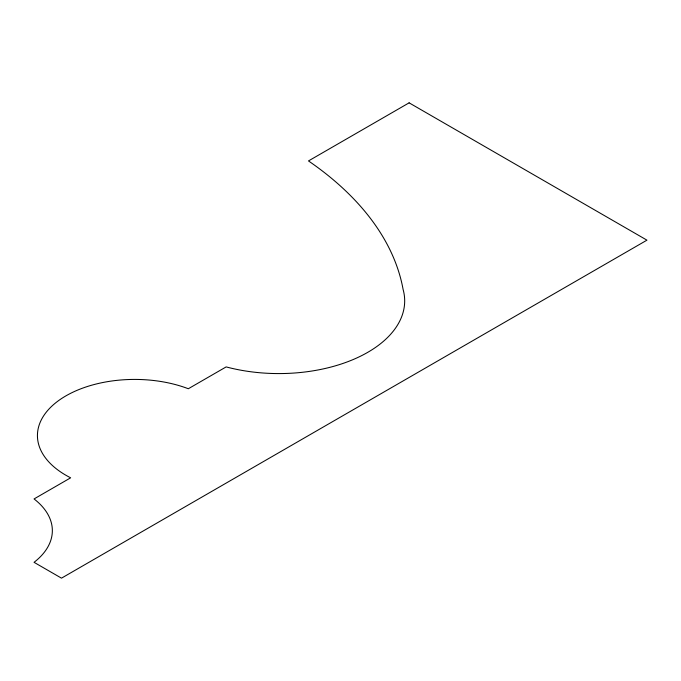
<?xml version="1.0" encoding="UTF-8"?>
<svg xmlns="http://www.w3.org/2000/svg" width="681" height="681" viewBox="0 0 681 681"><rect width="100%" height="100%" fill="white"/><g stroke="black" fill="none" stroke-linecap="round" stroke-linejoin="round"><path stroke-width="1.02" d="M409.111 102.84L308.484 160.929A412.754 238.299 0 0 1 403.101 289.434A125.849 72.663 0 0 1 354.878 358.81A125.849 72.663 0 0 1 226.152 366.906L188.331 388.74A97.238 56.14 0 0 0 57.357 401.518A97.238 56.14 0 0 0 70.645 477.815L34.05 498.943A91.475 52.812 0 0 1 34.05 562.319L61.494 578.16L646.95 240.155L409.111 102.84"/></g></svg>
